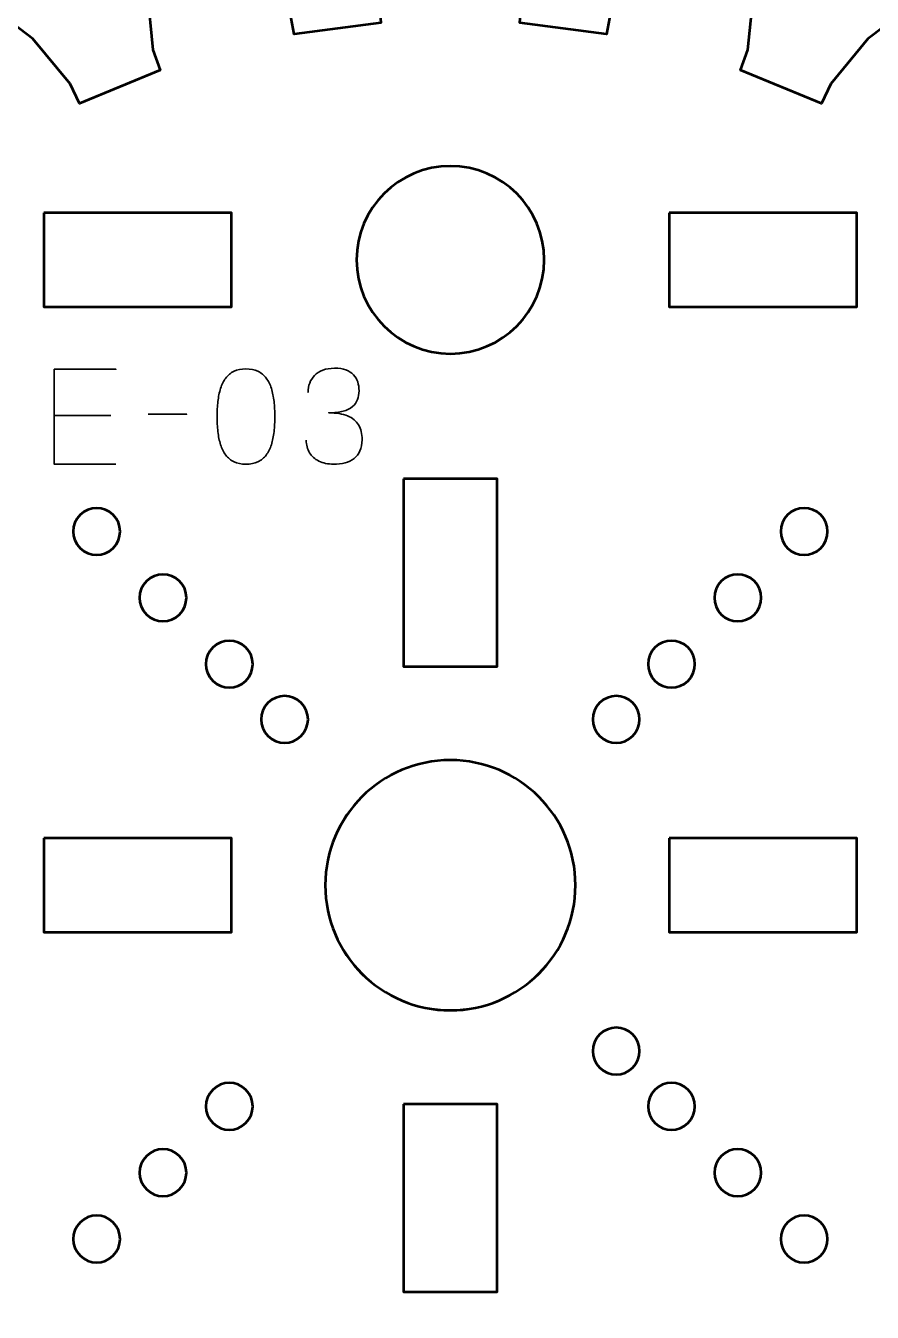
# Model space of a CAD drawing. Header units: centimetres. Extents: x -21 to 0, y -29.7 to 0.
# Drawn here: x -15.902 to -13.194, y -16.316 to -12.201 of the extents above; entities that cross this region are included whole.
import ezdxf

# ---------------------------------------------------------------- set-up
doc = ezdxf.new("R2010")
doc.units = ezdxf.units.CM
doc.header["$MEASUREMENT"] = 0
doc.layers.add('Layer 1', color=7, linetype='Continuous')

msp = doc.modelspace()

# ---------------------------------------------------------------- linework, layer by layer
at = {"layer": 'Layer 1', "color": 22, "lineweight": 53}
msp.add_open_spline([(-21.00003, -29.19995), (-21.00003, -29.19995), (-21.00003, -0.49992), (-21.00003, -0.49992), (-21.00003, -0.49992), (-21.00003, -0.22295), (-20.77694, 0.00004), (-20.49994, 0.00004), (-20.49994, 0.00004), (-20.49994, 0.00004), (-0.50008, 0.00004), (-0.50008, 0.00004), (-0.50008, 0.00004), (-0.22294, 0.00004), (0.00002, -0.22295), (0.00002, -0.49992), (0.00002, -0.49992), (0.00002, -0.49992), (0.00002, -29.19995), (0.00002, -29.19995), (0.00002, -29.19995), (0.00002, -29.47695), (-0.22294, -29.70004), (-0.50008, -29.70004), (-0.50008, -29.70004), (-0.50008, -29.70004), (-20.49994, -29.70004), (-20.49994, -29.70004), (-20.49994, -29.70004), (-20.77694, -29.70004), (-21.00003, -29.47695), (-21.00003, -29.19995)], degree=3, knots=[0, 0, 0, 0, 0.125, 0.125, 0.125, 0.125, 0.25, 0.25, 0.25, 0.25, 0.375, 0.375, 0.375, 0.375, 0.5, 0.5, 0.5, 0.5, 0.625, 0.625, 0.625, 0.625, 0.75, 0.75, 0.75, 0.75, 0.875, 0.875, 0.875, 0.875, 1, 1, 1, 1], dxfattribs=at)
at = {"layer": 'Layer 1', "color": 2, "lineweight": 53}
for points, knots in [([(-11.7855, -14.72798), (-11.7855, -14.72798), (-11.71621, -14.72235), (-11.71621, -14.72235), (-11.71621, -14.72235), (-11.71621, -14.72235), (-11.5316, -14.75268), (-11.5316, -14.75268), (-11.5316, -14.75268), (-11.5316, -14.75268), (-11.27482, -14.85989), (-11.27482, -14.85989), (-11.27482, -14.85989), (-11.27482, -14.85989), (-11.27482, -15.03991), (-11.27482, -15.03991), (-11.27482, -15.03991), (-11.27482, -15.03991), (-11.5316, -15.14739), (-11.5316, -15.14739), (-11.5316, -15.14739), (-11.5316, -15.14739), (-11.71621, -15.17766), (-11.71621, -15.17766), (-11.71621, -15.17766), (-11.71621, -15.17766), (-11.7855, -15.17209), (-11.7855, -15.17209), (-11.7855, -15.17209), (-11.7855, -15.17209), (-11.82196, -15.4493), (-11.82196, -15.4493), (-11.82196, -15.4493), (-11.82196, -15.4493), (-11.75365, -15.46185), (-11.75365, -15.46185), (-11.75365, -15.46185), (-11.75365, -15.46185), (-11.5831, -15.53885), (-11.5831, -15.53885), (-11.5831, -15.53885), (-11.5831, -15.53885), (-11.36278, -15.70899), (-11.36278, -15.70899), (-11.36278, -15.70899), (-11.36278, -15.70899), (-11.40946, -15.88278), (-11.40946, -15.88278), (-11.40946, -15.88278), (-11.40946, -15.88278), (-11.68515, -15.92022), (-11.68515, -15.92022), (-11.68515, -15.92022), (-11.68515, -15.92022), (-11.87154, -15.9017), (-11.87154, -15.9017), (-11.87154, -15.9017), (-11.87154, -15.9017), (-11.93692, -15.87839), (-11.93692, -15.87839), (-11.93692, -15.87839), (-11.93692, -15.87839), (-12.04401, -16.1367), (-12.04401, -16.1367), (-12.04401, -16.1367), (-12.04401, -16.1367), (-11.98114, -16.16642), (-11.98114, -16.16642), (-11.98114, -16.16642), (-11.98114, -16.16642), (-11.83642, -16.28506), (-11.83642, -16.28506), (-11.83642, -16.28506), (-11.83642, -16.28506), (-11.66761, -16.50632), (-11.66761, -16.50632), (-11.66761, -16.50632), (-11.66761, -16.50632), (-11.7577, -16.66225), (-11.7577, -16.66225), (-11.7577, -16.66225), (-11.7577, -16.66225), (-12.03378, -16.62693), (-12.03378, -16.62693), (-12.03378, -16.62693), (-12.03378, -16.62693), (-12.20876, -16.56075), (-12.20876, -16.56075), (-12.20876, -16.56075), (-12.20876, -16.56075), (-12.26605, -16.52118), (-12.26605, -16.52118), (-12.26605, -16.52118), (-12.26605, -16.52118), (-12.43621, -16.74304), (-12.43621, -16.74304), (-12.43621, -16.74304), (-12.43621, -16.74304), (-12.38336, -16.78818), (-12.38336, -16.78818), (-12.38336, -16.78818), (-12.38336, -16.78818), (-12.27416, -16.94025), (-12.27416, -16.94025), (-12.27416, -16.94025), (-12.27416, -16.94025), (-12.16847, -17.19757), (-12.16847, -17.19757), (-12.16847, -17.19757), (-12.16847, -17.19757), (-12.29579, -17.32494), (-12.29579, -17.32494), (-12.29579, -17.32494), (-12.29579, -17.32494), (-12.55336, -17.21939), (-12.55336, -17.21939), (-12.55336, -17.21939), (-12.55336, -17.21939), (-12.70537, -17.11021), (-12.70537, -17.11021), (-12.70537, -17.11021), (-12.70537, -17.11021), (-12.75031, -17.05716), (-12.75031, -17.05716), (-12.75031, -17.05716), (-12.75031, -17.05716), (-12.97217, -17.2273), (-12.97217, -17.2273), (-12.97217, -17.2273), (-12.97217, -17.2273), (-12.9326, -17.28459), (-12.9326, -17.28459), (-12.9326, -17.28459), (-12.9326, -17.28459), (-12.86662, -17.45977), (-12.86662, -17.45977), (-12.86662, -17.45977), (-12.86662, -17.45977), (-12.83116, -17.73585), (-12.83116, -17.73585), (-12.83116, -17.73585), (-12.83116, -17.73585), (-12.98704, -17.82575), (-12.98704, -17.82575), (-12.98704, -17.82575), (-12.98704, -17.82575), (-13.20849, -17.65713), (-13.20849, -17.65713), (-13.20849, -17.65713), (-13.20849, -17.65713), (-13.32698, -17.51227), (-13.32698, -17.51227), (-13.32698, -17.51227), (-13.32698, -17.51227), (-13.35686, -17.44955), (-13.35686, -17.44955), (-13.35686, -17.44955), (-13.35686, -17.44955), (-13.61522, -17.55643), (-13.61522, -17.55643), (-13.61522, -17.55643), (-13.61522, -17.55643), (-13.59185, -17.62202), (-13.59185, -17.62202), (-13.59185, -17.62202), (-13.59185, -17.62202), (-13.57333, -17.80822), (-13.57333, -17.80822), (-13.57333, -17.80822), (-13.57333, -17.80822), (-13.61057, -18.0841), (-13.61057, -18.0841), (-13.61057, -18.0841), (-13.61057, -18.0841), (-13.78436, -18.13057), (-13.78436, -18.13057), (-13.78436, -18.13057), (-13.78436, -18.13057), (-13.95456, -17.91045), (-13.95456, -17.91045), (-13.95456, -17.91045), (-13.95456, -17.91045), (-14.0317, -17.73972), (-14.0317, -17.73972), (-14.0317, -17.73972), (-14.0317, -17.73972), (-14.04426, -17.67141), (-14.04426, -17.67141), (-14.04426, -17.67141), (-14.04426, -17.67141), (-14.32128, -17.70791), (-14.32128, -17.70791), (-14.32128, -17.70791), (-14.32128, -17.70791), (-14.31589, -17.77715), (-14.31589, -17.77715), (-14.31589, -17.77715), (-14.31589, -17.77715), (-14.34597, -17.96197), (-14.34597, -17.96197), (-14.34597, -17.96197), (-14.34597, -17.96197), (-14.45344, -18.21874), (-14.45344, -18.21874), (-14.45344, -18.21874), (-14.45344, -18.21874), (-14.63346, -18.21874), (-14.63346, -18.21874), (-14.63346, -18.21874), (-14.63346, -18.21874), (-14.74093, -17.96197), (-14.74093, -17.96197), (-14.74093, -17.96197), (-14.74093, -17.96197), (-14.77121, -17.77715), (-14.77121, -17.77715), (-14.77121, -17.77715), (-14.77121, -17.77715), (-14.76562, -17.70791), (-14.76562, -17.70791), (-14.76562, -17.70791), (-14.76562, -17.70791), (-15.04285, -17.67141), (-15.04285, -17.67141), (-15.04285, -17.67141), (-15.04285, -17.67141), (-15.0554, -17.73972), (-15.0554, -17.73972), (-15.0554, -17.73972), (-15.0554, -17.73972), (-15.13234, -17.91045), (-15.13234, -17.91045), (-15.13234, -17.91045), (-15.13234, -17.91045), (-15.30254, -18.13057), (-15.30254, -18.13057), (-15.30254, -18.13057), (-15.30254, -18.13057), (-15.47633, -18.0841), (-15.47633, -18.0841), (-15.47633, -18.0841), (-15.47633, -18.0841), (-15.51377, -17.80822), (-15.51377, -17.80822), (-15.51377, -17.80822), (-15.51377, -17.80822), (-15.49505, -17.62202), (-15.49505, -17.62202), (-15.49505, -17.62202), (-15.49505, -17.62202), (-15.47188, -17.55643), (-15.47188, -17.55643), (-15.47188, -17.55643), (-15.47188, -17.55643), (-15.73004, -17.44955), (-15.73004, -17.44955), (-15.73004, -17.44955), (-15.73004, -17.44955), (-15.75992, -17.51227), (-15.75992, -17.51227), (-15.75992, -17.51227), (-15.75992, -17.51227), (-15.87841, -17.65713), (-15.87841, -17.65713), (-15.87841, -17.65713), (-15.87841, -17.65713), (-16.09986, -17.82575), (-16.09986, -17.82575), (-16.09986, -17.82575), (-16.09986, -17.82575), (-16.25574, -17.73585), (-16.25574, -17.73585), (-16.25574, -17.73585), (-16.25574, -17.73585), (-16.22047, -17.45977), (-16.22047, -17.45977), (-16.22047, -17.45977), (-16.22047, -17.45977), (-16.1543, -17.28459), (-16.1543, -17.28459), (-16.1543, -17.28459), (-16.1543, -17.28459), (-16.11473, -17.2273), (-16.11473, -17.2273), (-16.11473, -17.2273), (-16.11473, -17.2273), (-16.33659, -17.05716), (-16.33659, -17.05716), (-16.33659, -17.05716), (-16.33659, -17.05716), (-16.38173, -17.11021), (-16.38173, -17.11021), (-16.38173, -17.11021), (-16.38173, -17.11021), (-16.53356, -17.21939), (-16.53356, -17.21939), (-16.53356, -17.21939), (-16.53356, -17.21939), (-16.79111, -17.32494), (-16.79111, -17.32494), (-16.79111, -17.32494), (-16.79111, -17.32494), (-16.91844, -17.19757), (-16.91844, -17.19757), (-16.91844, -17.19757), (-16.91844, -17.19757), (-16.81294, -16.94025), (-16.81294, -16.94025), (-16.81294, -16.94025), (-16.81294, -16.94025), (-16.70354, -16.78818), (-16.70354, -16.78818), (-16.70354, -16.78818), (-16.70354, -16.78818), (-16.65065, -16.74304), (-16.65065, -16.74304), (-16.65065, -16.74304), (-16.65065, -16.74304), (-16.82085, -16.52118), (-16.82085, -16.52118), (-16.82085, -16.52118), (-16.82085, -16.52118), (-16.87814, -16.56075), (-16.87814, -16.56075), (-16.87814, -16.56075), (-16.87814, -16.56075), (-17.05332, -16.62693), (-17.05332, -16.62693), (-17.05332, -16.62693), (-17.05332, -16.62693), (-17.3292, -16.66225), (-17.3292, -16.66225), (-17.3292, -16.66225), (-17.3292, -16.66225), (-17.41929, -16.50632), (-17.41929, -16.50632), (-17.41929, -16.50632), (-17.41929, -16.50632), (-17.25068, -16.28506), (-17.25068, -16.28506), (-17.25068, -16.28506), (-17.25068, -16.28506), (-17.10576, -16.16642), (-17.10576, -16.16642), (-17.10576, -16.16642), (-17.10576, -16.16642), (-17.0429, -16.1367), (-17.0429, -16.1367), (-17.0429, -16.1367), (-17.0429, -16.1367), (-17.14998, -15.87839), (-17.14998, -15.87839), (-17.14998, -15.87839), (-17.14998, -15.87839), (-17.21537, -15.9017), (-17.21537, -15.9017), (-17.21537, -15.9017), (-17.21537, -15.9017), (-17.40175, -15.92022), (-17.40175, -15.92022), (-17.40175, -15.92022), (-17.40175, -15.92022), (-17.67759, -15.88278), (-17.67759, -15.88278), (-17.67759, -15.88278), (-17.67759, -15.88278), (-17.72412, -15.70899), (-17.72412, -15.70899), (-17.72412, -15.70899), (-17.72412, -15.70899), (-17.5038, -15.53885), (-17.5038, -15.53885), (-17.5038, -15.53885), (-17.5038, -15.53885), (-17.33325, -15.46185), (-17.33325, -15.46185), (-17.33325, -15.46185), (-17.33325, -15.46185), (-17.26494, -15.4493), (-17.26494, -15.4493), (-17.26494, -15.4493), (-17.26494, -15.4493), (-17.3014, -15.17209), (-17.3014, -15.17209), (-17.3014, -15.17209), (-17.3014, -15.17209), (-17.37069, -15.17766), (-17.37069, -15.17766), (-17.37069, -15.17766), (-17.37069, -15.17766), (-17.5555, -15.14739), (-17.5555, -15.14739), (-17.5555, -15.14739), (-17.5555, -15.14739), (-17.81227, -15.03991), (-17.81227, -15.03991), (-17.81227, -15.03991), (-17.81227, -15.03991), (-17.81227, -14.85989), (-17.81227, -14.85989), (-17.81227, -14.85989), (-17.81227, -14.85989), (-17.5555, -14.75268), (-17.5555, -14.75268), (-17.5555, -14.75268), (-17.5555, -14.75268), (-17.37069, -14.72235), (-17.37069, -14.72235), (-17.37069, -14.72235), (-17.37069, -14.72235), (-17.3014, -14.72798), (-17.3014, -14.72798), (-17.3014, -14.72798), (-17.3014, -14.72798), (-17.26494, -14.45071), (-17.26494, -14.45071), (-17.26494, -14.45071), (-17.26494, -14.45071), (-17.33325, -14.43817), (-17.33325, -14.43817), (-17.33325, -14.43817), (-17.33325, -14.43817), (-17.5038, -14.36101), (-17.5038, -14.36101), (-17.5038, -14.36101), (-17.5038, -14.36101), (-17.72412, -14.19087), (-17.72412, -14.19087), (-17.72412, -14.19087), (-17.72412, -14.19087), (-17.67759, -14.01702), (-17.67759, -14.01702), (-17.67759, -14.01702), (-17.67759, -14.01702), (-17.40175, -13.97978), (-17.40175, -13.97978), (-17.40175, -13.97978), (-17.40175, -13.97978), (-17.21537, -13.9983), (-17.21537, -13.9983), (-17.21537, -13.9983), (-17.21537, -13.9983), (-17.14998, -14.02167), (-17.14998, -14.02167), (-17.14998, -14.02167), (-17.14998, -14.02167), (-17.0429, -13.76331), (-17.0429, -13.76331), (-17.0429, -13.76331), (-17.0429, -13.76331), (-17.10576, -13.73343), (-17.10576, -13.73343), (-17.10576, -13.73343), (-17.10576, -13.73343), (-17.25068, -13.61495), (-17.25068, -13.61495), (-17.25068, -13.61495), (-17.25068, -13.61495), (-17.41929, -13.39349), (-17.41929, -13.39349), (-17.41929, -13.39349), (-17.41929, -13.39349), (-17.3292, -13.23762), (-17.3292, -13.23762), (-17.3292, -13.23762), (-17.3292, -13.23762), (-17.05332, -13.27313), (-17.05332, -13.27313), (-17.05332, -13.27313), (-17.05332, -13.27313), (-16.87814, -13.33907), (-16.87814, -13.33907), (-16.87814, -13.33907), (-16.87814, -13.33907), (-16.82085, -13.37862), (-16.82085, -13.37862), (-16.82085, -13.37862), (-16.82085, -13.37862), (-16.65065, -13.15677), (-16.65065, -13.15677), (-16.65065, -13.15677), (-16.65065, -13.15677), (-16.70354, -13.11182), (-16.70354, -13.11182), (-16.70354, -13.11182), (-16.70354, -13.11182), (-16.81294, -12.95981), (-16.81294, -12.95981), (-16.81294, -12.95981), (-16.81294, -12.95981), (-16.91844, -12.70224), (-16.91844, -12.70224), (-16.91844, -12.70224), (-16.91844, -12.70224), (-16.79111, -12.57492), (-16.79111, -12.57492), (-16.79111, -12.57492), (-16.79111, -12.57492), (-16.53356, -12.68061), (-16.53356, -12.68061), (-16.53356, -12.68061), (-16.53356, -12.68061), (-16.38173, -12.78981), (-16.38173, -12.78981), (-16.38173, -12.78981), (-16.38173, -12.78981), (-16.33659, -12.8427), (-16.33659, -12.8427), (-16.33659, -12.8427), (-16.33659, -12.8427), (-16.11473, -12.67252), (-16.11473, -12.67252), (-16.11473, -12.67252), (-16.11473, -12.67252), (-16.1543, -12.61542), (-16.1543, -12.61542), (-16.1543, -12.61542), (-16.1543, -12.61542), (-16.22047, -12.44024), (-16.22047, -12.44024), (-16.22047, -12.44024), (-16.22047, -12.44024), (-16.25574, -12.16415), (-16.25574, -12.16415), (-16.25574, -12.16415), (-16.25574, -12.16415), (-16.09986, -12.07427), (-16.09986, -12.07427), (-16.09986, -12.07427), (-16.09986, -12.07427), (-15.87841, -12.24288), (-15.87841, -12.24288), (-15.87841, -12.24288), (-15.87841, -12.24288), (-15.75992, -12.38759), (-15.75992, -12.38759), (-15.75992, -12.38759), (-15.75992, -12.38759), (-15.73004, -12.45046), (-15.73004, -12.45046), (-15.73004, -12.45046), (-15.73004, -12.45046), (-15.47188, -12.34339), (-15.47188, -12.34339), (-15.47188, -12.34339), (-15.47188, -12.34339), (-15.49505, -12.278), (-15.49505, -12.278), (-15.49505, -12.278), (-15.49505, -12.278), (-15.51377, -12.09185), (-15.51377, -12.09185), (-15.51377, -12.09185), (-15.51377, -12.09185), (-15.47633, -11.81595), (-15.47633, -11.81595), (-15.47633, -11.81595), (-15.47633, -11.81595), (-15.30254, -11.76924), (-15.30254, -11.76924), (-15.30254, -11.76924), (-15.30254, -11.76924), (-15.13234, -11.98957), (-15.13234, -11.98957), (-15.13234, -11.98957), (-15.13234, -11.98957), (-15.0554, -12.1601), (-15.0554, -12.1601), (-15.0554, -12.1601), (-15.0554, -12.1601), (-15.04285, -12.22841), (-15.04285, -12.22841), (-15.04285, -12.22841), (-15.04285, -12.22841), (-14.76562, -12.19195), (-14.76562, -12.19195), (-14.76562, -12.19195), (-14.76562, -12.19195), (-14.77121, -12.12271), (-14.77121, -12.12271), (-14.77121, -12.12271), (-14.77121, -12.12271), (-14.74093, -11.93805), (-14.74093, -11.93805), (-14.74093, -11.93805), (-14.74093, -11.93805), (-14.63346, -11.68127), (-14.63346, -11.68127), (-14.63346, -11.68127), (-14.63346, -11.68127), (-14.45344, -11.68127), (-14.45344, -11.68127), (-14.45344, -11.68127), (-14.45344, -11.68127), (-14.34597, -11.93805), (-14.34597, -11.93805), (-14.34597, -11.93805), (-14.34597, -11.93805), (-14.31589, -12.12271), (-14.31589, -12.12271), (-14.31589, -12.12271), (-14.31589, -12.12271), (-14.32128, -12.19195), (-14.32128, -12.19195), (-14.32128, -12.19195), (-14.32128, -12.19195), (-14.04426, -12.22841), (-14.04426, -12.22841), (-14.04426, -12.22841), (-14.04426, -12.22841), (-14.0317, -12.1601), (-14.0317, -12.1601), (-14.0317, -12.1601), (-14.0317, -12.1601), (-13.95456, -11.98957), (-13.95456, -11.98957), (-13.95456, -11.98957), (-13.95456, -11.98957), (-13.78436, -11.76924), (-13.78436, -11.76924), (-13.78436, -11.76924), (-13.78436, -11.76924), (-13.61057, -11.81595), (-13.61057, -11.81595), (-13.61057, -11.81595), (-13.61057, -11.81595), (-13.57333, -12.09185), (-13.57333, -12.09185), (-13.57333, -12.09185), (-13.57333, -12.09185), (-13.59185, -12.278), (-13.59185, -12.278), (-13.59185, -12.278), (-13.59185, -12.278), (-13.61522, -12.34339), (-13.61522, -12.34339), (-13.61522, -12.34339), (-13.61522, -12.34339), (-13.35686, -12.45046), (-13.35686, -12.45046), (-13.35686, -12.45046), (-13.35686, -12.45046), (-13.32698, -12.38759), (-13.32698, -12.38759), (-13.32698, -12.38759), (-13.32698, -12.38759), (-13.20849, -12.24288), (-13.20849, -12.24288), (-13.20849, -12.24288), (-13.20849, -12.24288), (-12.98704, -12.07427), (-12.98704, -12.07427), (-12.98704, -12.07427), (-12.98704, -12.07427), (-12.83116, -12.16415), (-12.83116, -12.16415), (-12.83116, -12.16415), (-12.83116, -12.16415), (-12.86662, -12.44024), (-12.86662, -12.44024), (-12.86662, -12.44024), (-12.86662, -12.44024), (-12.9326, -12.61542), (-12.9326, -12.61542), (-12.9326, -12.61542), (-12.9326, -12.61542), (-12.97217, -12.67252), (-12.97217, -12.67252), (-12.97217, -12.67252), (-12.97217, -12.67252), (-12.75031, -12.8427), (-12.75031, -12.8427), (-12.75031, -12.8427), (-12.75031, -12.8427), (-12.70537, -12.78981), (-12.70537, -12.78981), (-12.70537, -12.78981), (-12.70537, -12.78981), (-12.55336, -12.68061), (-12.55336, -12.68061), (-12.55336, -12.68061), (-12.55336, -12.68061), (-12.29579, -12.57492), (-12.29579, -12.57492), (-12.29579, -12.57492), (-12.29579, -12.57492), (-12.16847, -12.70224), (-12.16847, -12.70224), (-12.16847, -12.70224), (-12.16847, -12.70224), (-12.27416, -12.95981), (-12.27416, -12.95981), (-12.27416, -12.95981), (-12.27416, -12.95981), (-12.38336, -13.11182), (-12.38336, -13.11182), (-12.38336, -13.11182), (-12.38336, -13.11182), (-12.43621, -13.15677), (-12.43621, -13.15677), (-12.43621, -13.15677), (-12.43621, -13.15677), (-12.26605, -13.37862), (-12.26605, -13.37862), (-12.26605, -13.37862), (-12.26605, -13.37862), (-12.20876, -13.33907), (-12.20876, -13.33907), (-12.20876, -13.33907), (-12.20876, -13.33907), (-12.03378, -13.27313), (-12.03378, -13.27313), (-12.03378, -13.27313), (-12.03378, -13.27313), (-11.7577, -13.23762), (-11.7577, -13.23762), (-11.7577, -13.23762), (-11.7577, -13.23762), (-11.66761, -13.39349), (-11.66761, -13.39349), (-11.66761, -13.39349), (-11.66761, -13.39349), (-11.83642, -13.61495), (-11.83642, -13.61495), (-11.83642, -13.61495), (-11.83642, -13.61495), (-11.98114, -13.73343), (-11.98114, -13.73343), (-11.98114, -13.73343), (-11.98114, -13.73343), (-12.04401, -13.76331), (-12.04401, -13.76331), (-12.04401, -13.76331), (-12.04401, -13.76331), (-11.93692, -14.02167), (-11.93692, -14.02167), (-11.93692, -14.02167), (-11.93692, -14.02167), (-11.87154, -13.9983), (-11.87154, -13.9983), (-11.87154, -13.9983), (-11.87154, -13.9983), (-11.68515, -13.97978), (-11.68515, -13.97978), (-11.68515, -13.97978), (-11.68515, -13.97978), (-11.40946, -14.01702), (-11.40946, -14.01702), (-11.40946, -14.01702), (-11.40946, -14.01702), (-11.36278, -14.19087), (-11.36278, -14.19087), (-11.36278, -14.19087), (-11.36278, -14.19087), (-11.5831, -14.36101), (-11.5831, -14.36101), (-11.5831, -14.36101), (-11.5831, -14.36101), (-11.75365, -14.43817), (-11.75365, -14.43817), (-11.75365, -14.43817), (-11.75365, -14.43817), (-11.82196, -14.45071), (-11.82196, -14.45071), (-11.82196, -14.45071), (-11.82196, -14.45071), (-11.7855, -14.72798), (-11.7855, -14.72798)], [0, 0, 0, 0, 0.0052083, 0.0052083, 0.0052083, 0.0052083, 0.0104167, 0.0104167, 0.0104167, 0.0104167, 0.015625, 0.015625, 0.015625, 0.015625, 0.0208333, 0.0208333, 0.0208333, 0.0208333, 0.0260417, 0.0260417, 0.0260417, 0.0260417, 0.03125, 0.03125, 0.03125, 0.03125, 0.0364583, 0.0364583, 0.0364583, 0.0364583, 0.0416667, 0.0416667, 0.0416667, 0.0416667, 0.046875, 0.046875, 0.046875, 0.046875, 0.0520833, 0.0520833, 0.0520833, 0.0520833, 0.0572917, 0.0572917, 0.0572917, 0.0572917, 0.0625, 0.0625, 0.0625, 0.0625, 0.0677083, 0.0677083, 0.0677083, 0.0677083, 0.0729167, 0.0729167, 0.0729167, 0.0729167, 0.078125, 0.078125, 0.078125, 0.078125, 0.0833333, 0.0833333, 0.0833333, 0.0833333, 0.0885417, 0.0885417, 0.0885417, 0.0885417, 0.09375, 0.09375, 0.09375, 0.09375, 0.0989583, 0.0989583, 0.0989583, 0.0989583, 0.1041667, 0.1041667, 0.1041667, 0.1041667, 0.109375, 0.109375, 0.109375, 0.109375, 0.1145833, 0.1145833, 0.1145833, 0.1145833, 0.1197917, 0.1197917, 0.1197917, 0.1197917, 0.125, 0.125, 0.125, 0.125, 0.1302083, 0.1302083, 0.1302083, 0.1302083, 0.1354167, 0.1354167, 0.1354167, 0.1354167, 0.140625, 0.140625, 0.140625, 0.140625, 0.1458333, 0.1458333, 0.1458333, 0.1458333, 0.1510417, 0.1510417, 0.1510417, 0.1510417, 0.15625, 0.15625, 0.15625, 0.15625, 0.1614583, 0.1614583, 0.1614583, 0.1614583, 0.1666667, 0.1666667, 0.1666667, 0.1666667, 0.171875, 0.171875, 0.171875, 0.171875, 0.1770833, 0.1770833, 0.1770833, 0.1770833, 0.1822917, 0.1822917, 0.1822917, 0.1822917, 0.1875, 0.1875, 0.1875, 0.1875, 0.1927083, 0.1927083, 0.1927083, 0.1927083, 0.1979167, 0.1979167, 0.1979167, 0.1979167, 0.203125, 0.203125, 0.203125, 0.203125, 0.2083333, 0.2083333, 0.2083333, 0.2083333, 0.2135417, 0.2135417, 0.2135417, 0.2135417, 0.21875, 0.21875, 0.21875, 0.21875, 0.2239583, 0.2239583, 0.2239583, 0.2239583, 0.2291667, 0.2291667, 0.2291667, 0.2291667, 0.234375, 0.234375, 0.234375, 0.234375, 0.2395833, 0.2395833, 0.2395833, 0.2395833, 0.2447917, 0.2447917, 0.2447917, 0.2447917, 0.25, 0.25, 0.25, 0.25, 0.2552083, 0.2552083, 0.2552083, 0.2552083, 0.2604167, 0.2604167, 0.2604167, 0.2604167, 0.265625, 0.265625, 0.265625, 0.265625, 0.2708333, 0.2708333, 0.2708333, 0.2708333, 0.2760417, 0.2760417, 0.2760417, 0.2760417, 0.28125, 0.28125, 0.28125, 0.28125, 0.2864583, 0.2864583, 0.2864583, 0.2864583, 0.2916667, 0.2916667, 0.2916667, 0.2916667, 0.296875, 0.296875, 0.296875, 0.296875, 0.3020833, 0.3020833, 0.3020833, 0.3020833, 0.3072917, 0.3072917, 0.3072917, 0.3072917, 0.3125, 0.3125, 0.3125, 0.3125, 0.3177083, 0.3177083, 0.3177083, 0.3177083, 0.3229167, 0.3229167, 0.3229167, 0.3229167, 0.328125, 0.328125, 0.328125, 0.328125, 0.3333333, 0.3333333, 0.3333333, 0.3333333, 0.3385417, 0.3385417, 0.3385417, 0.3385417, 0.34375, 0.34375, 0.34375, 0.34375, 0.3489583, 0.3489583, 0.3489583, 0.3489583, 0.3541667, 0.3541667, 0.3541667, 0.3541667, 0.359375, 0.359375, 0.359375, 0.359375, 0.3645833, 0.3645833, 0.3645833, 0.3645833, 0.3697917, 0.3697917, 0.3697917, 0.3697917, 0.375, 0.375, 0.375, 0.375, 0.3802083, 0.3802083, 0.3802083, 0.3802083, 0.3854167, 0.3854167, 0.3854167, 0.3854167, 0.390625, 0.390625, 0.390625, 0.390625, 0.3958333, 0.3958333, 0.3958333, 0.3958333, 0.4010417, 0.4010417, 0.4010417, 0.4010417, 0.40625, 0.40625, 0.40625, 0.40625, 0.4114583, 0.4114583, 0.4114583, 0.4114583, 0.4166667, 0.4166667, 0.4166667, 0.4166667, 0.421875, 0.421875, 0.421875, 0.421875, 0.4270833, 0.4270833, 0.4270833, 0.4270833, 0.4322917, 0.4322917, 0.4322917, 0.4322917, 0.4375, 0.4375, 0.4375, 0.4375, 0.4427083, 0.4427083, 0.4427083, 0.4427083, 0.4479167, 0.4479167, 0.4479167, 0.4479167, 0.453125, 0.453125, 0.453125, 0.453125, 0.4583333, 0.4583333, 0.4583333, 0.4583333, 0.4635417, 0.4635417, 0.4635417, 0.4635417, 0.46875, 0.46875, 0.46875, 0.46875, 0.4739583, 0.4739583, 0.4739583, 0.4739583, 0.4791667, 0.4791667, 0.4791667, 0.4791667, 0.484375, 0.484375, 0.484375, 0.484375, 0.4895833, 0.4895833, 0.4895833, 0.4895833, 0.4947917, 0.4947917, 0.4947917, 0.4947917, 0.5, 0.5, 0.5, 0.5, 0.5052083, 0.5052083, 0.5052083, 0.5052083, 0.5104167, 0.5104167, 0.5104167, 0.5104167, 0.515625, 0.515625, 0.515625, 0.515625, 0.5208333, 0.5208333, 0.5208333, 0.5208333, 0.5260417, 0.5260417, 0.5260417, 0.5260417, 0.53125, 0.53125, 0.53125, 0.53125, 0.5364583, 0.5364583, 0.5364583, 0.5364583, 0.5416667, 0.5416667, 0.5416667, 0.5416667, 0.546875, 0.546875, 0.546875, 0.546875, 0.5520833, 0.5520833, 0.5520833, 0.5520833, 0.5572917, 0.5572917, 0.5572917, 0.5572917, 0.5625, 0.5625, 0.5625, 0.5625, 0.5677083, 0.5677083, 0.5677083, 0.5677083, 0.5729167, 0.5729167, 0.5729167, 0.5729167, 0.578125, 0.578125, 0.578125, 0.578125, 0.5833333, 0.5833333, 0.5833333, 0.5833333, 0.5885417, 0.5885417, 0.5885417, 0.5885417, 0.59375, 0.59375, 0.59375, 0.59375, 0.5989583, 0.5989583, 0.5989583, 0.5989583, 0.6041667, 0.6041667, 0.6041667, 0.6041667, 0.609375, 0.609375, 0.609375, 0.609375, 0.6145833, 0.6145833, 0.6145833, 0.6145833, 0.6197917, 0.6197917, 0.6197917, 0.6197917, 0.625, 0.625, 0.625, 0.625, 0.6302083, 0.6302083, 0.6302083, 0.6302083, 0.6354167, 0.6354167, 0.6354167, 0.6354167, 0.640625, 0.640625, 0.640625, 0.640625, 0.6458333, 0.6458333, 0.6458333, 0.6458333, 0.6510417, 0.6510417, 0.6510417, 0.6510417, 0.65625, 0.65625, 0.65625, 0.65625, 0.6614583, 0.6614583, 0.6614583, 0.6614583, 0.6666667, 0.6666667, 0.6666667, 0.6666667, 0.671875, 0.671875, 0.671875, 0.671875, 0.6770833, 0.6770833, 0.6770833, 0.6770833, 0.6822917, 0.6822917, 0.6822917, 0.6822917, 0.6875, 0.6875, 0.6875, 0.6875, 0.6927083, 0.6927083, 0.6927083, 0.6927083, 0.6979167, 0.6979167, 0.6979167, 0.6979167, 0.703125, 0.703125, 0.703125, 0.703125, 0.7083333, 0.7083333, 0.7083333, 0.7083333, 0.7135417, 0.7135417, 0.7135417, 0.7135417, 0.71875, 0.71875, 0.71875, 0.71875, 0.7239583, 0.7239583, 0.7239583, 0.7239583, 0.7291667, 0.7291667, 0.7291667, 0.7291667, 0.734375, 0.734375, 0.734375, 0.734375, 0.7395833, 0.7395833, 0.7395833, 0.7395833, 0.7447917, 0.7447917, 0.7447917, 0.7447917, 0.75, 0.75, 0.75, 0.75, 0.7552083, 0.7552083, 0.7552083, 0.7552083, 0.7604167, 0.7604167, 0.7604167, 0.7604167, 0.765625, 0.765625, 0.765625, 0.765625, 0.7708333, 0.7708333, 0.7708333, 0.7708333, 0.7760417, 0.7760417, 0.7760417, 0.7760417, 0.78125, 0.78125, 0.78125, 0.78125, 0.7864583, 0.7864583, 0.7864583, 0.7864583, 0.7916667, 0.7916667, 0.7916667, 0.7916667, 0.796875, 0.796875, 0.796875, 0.796875, 0.8020833, 0.8020833, 0.8020833, 0.8020833, 0.8072917, 0.8072917, 0.8072917, 0.8072917, 0.8125, 0.8125, 0.8125, 0.8125, 0.8177083, 0.8177083, 0.8177083, 0.8177083, 0.8229167, 0.8229167, 0.8229167, 0.8229167, 0.828125, 0.828125, 0.828125, 0.828125, 0.8333333, 0.8333333, 0.8333333, 0.8333333, 0.8385417, 0.8385417, 0.8385417, 0.8385417, 0.84375, 0.84375, 0.84375, 0.84375, 0.8489583, 0.8489583, 0.8489583, 0.8489583, 0.8541667, 0.8541667, 0.8541667, 0.8541667, 0.859375, 0.859375, 0.859375, 0.859375, 0.8645833, 0.8645833, 0.8645833, 0.8645833, 0.8697917, 0.8697917, 0.8697917, 0.8697917, 0.875, 0.875, 0.875, 0.875, 0.8802083, 0.8802083, 0.8802083, 0.8802083, 0.8854167, 0.8854167, 0.8854167, 0.8854167, 0.890625, 0.890625, 0.890625, 0.890625, 0.8958333, 0.8958333, 0.8958333, 0.8958333, 0.9010417, 0.9010417, 0.9010417, 0.9010417, 0.90625, 0.90625, 0.90625, 0.90625, 0.9114583, 0.9114583, 0.9114583, 0.9114583, 0.9166667, 0.9166667, 0.9166667, 0.9166667, 0.921875, 0.921875, 0.921875, 0.921875, 0.9270833, 0.9270833, 0.9270833, 0.9270833, 0.9322917, 0.9322917, 0.9322917, 0.9322917, 0.9375, 0.9375, 0.9375, 0.9375, 0.9427083, 0.9427083, 0.9427083, 0.9427083, 0.9479167, 0.9479167, 0.9479167, 0.9479167, 0.953125, 0.953125, 0.953125, 0.953125, 0.9583333, 0.9583333, 0.9583333, 0.9583333, 0.9635417, 0.9635417, 0.9635417, 0.9635417, 0.96875, 0.96875, 0.96875, 0.96875, 0.9739583, 0.9739583, 0.9739583, 0.9739583, 0.9791667, 0.9791667, 0.9791667, 0.9791667, 0.984375, 0.984375, 0.984375, 0.984375, 0.9895833, 0.9895833, 0.9895833, 0.9895833, 0.9947917, 0.9947917, 0.9947917, 0.9947917, 1, 1, 1, 1]), ([(-14.14354, -14.95001), (-14.14354, -15.17089), (-14.32266, -15.35001), (-14.54354, -15.35001), (-14.54354, -15.35001), (-14.76438, -15.35001), (-14.94356, -15.17089), (-14.94356, -14.95001), (-14.94356, -14.95001), (-14.94356, -14.72917), (-14.76438, -14.54999), (-14.54354, -14.54999), (-14.54354, -14.54999), (-14.32266, -14.54999), (-14.14354, -14.72917), (-14.14354, -14.95001)], [0, 0, 0, 0, 0.25, 0.25, 0.25, 0.25, 0.5, 0.5, 0.5, 0.5, 0.75, 0.75, 0.75, 0.75, 1, 1, 1, 1])]:
    msp.add_open_spline(points, degree=3, knots=knots, dxfattribs=at)
at = {"layer": 'Layer 1', "lineweight": 53}
for points in [[(-14.24352, -12.95002), (-14.24352, -13.11565), (-14.37786, -13.25003), (-14.54351, -13.25003), (-14.54351, -13.25003), (-14.70914, -13.25003), (-14.84352, -13.11565), (-14.84352, -12.95002), (-14.84352, -12.95002), (-14.84352, -12.78425), (-14.70914, -12.65002), (-14.54351, -12.65002), (-14.54351, -12.65002), (-14.37786, -12.65002), (-14.24352, -12.78425), (-14.24352, -12.95002)], [(-15.84354, -12.79995), (-15.84354, -12.79995), (-15.24353, -12.79995), (-15.24353, -12.79995), (-15.24353, -12.79995), (-15.24353, -12.79995), (-15.24353, -13.09995), (-15.24353, -13.09995), (-15.24353, -13.09995), (-15.24353, -13.09995), (-15.84354, -13.09995), (-15.84354, -13.09995), (-15.84354, -13.09995), (-15.84354, -13.09995), (-15.84354, -12.79995), (-15.84354, -12.79995)], [(-13.84347, -12.79995), (-13.84347, -12.79995), (-13.24347, -12.79995), (-13.24347, -12.79995), (-13.24347, -12.79995), (-13.24347, -12.79995), (-13.24347, -13.09995), (-13.24347, -13.09995), (-13.24347, -13.09995), (-13.24347, -13.09995), (-13.84347, -13.09995), (-13.84347, -13.09995), (-13.84347, -13.09995), (-13.84347, -13.09995), (-13.84347, -12.79995), (-13.84347, -12.79995)], [(-14.69359, -13.64993), (-14.69359, -13.64993), (-14.39359, -13.64993), (-14.39359, -13.64993), (-14.39359, -13.64993), (-14.39359, -13.64993), (-14.39359, -14.24994), (-14.39359, -14.24994), (-14.39359, -14.24994), (-14.39359, -14.24994), (-14.69359, -14.24994), (-14.69359, -14.24994), (-14.69359, -14.24994), (-14.69359, -14.24994), (-14.69359, -13.64993), (-14.69359, -13.64993)], [(-14.14351, -14.94996), (-14.14351, -15.17084), (-14.32263, -15.34996), (-14.54351, -15.34996), (-14.54351, -15.34996), (-14.76435, -15.34996), (-14.94353, -15.17084), (-14.94353, -14.94996), (-14.94353, -14.94996), (-14.94353, -14.72912), (-14.76435, -14.54994), (-14.54351, -14.54994), (-14.54351, -14.54994), (-14.32263, -14.54994), (-14.14351, -14.72912), (-14.14351, -14.94996)], [(-15.84354, -14.79988), (-15.84354, -14.79988), (-15.24353, -14.79988), (-15.24353, -14.79988), (-15.24353, -14.79988), (-15.24353, -14.79988), (-15.24353, -15.09988), (-15.24353, -15.09988), (-15.24353, -15.09988), (-15.24353, -15.09988), (-15.84354, -15.09988), (-15.84354, -15.09988), (-15.84354, -15.09988), (-15.84354, -15.09988), (-15.84354, -14.79988), (-15.84354, -14.79988)], [(-13.84347, -14.79988), (-13.84347, -14.79988), (-13.24347, -14.79988), (-13.24347, -14.79988), (-13.24347, -14.79988), (-13.24347, -14.79988), (-13.24347, -15.09988), (-13.24347, -15.09988), (-13.24347, -15.09988), (-13.24347, -15.09988), (-13.84347, -15.09988), (-13.84347, -15.09988), (-13.84347, -15.09988), (-13.84347, -15.09988), (-13.84347, -14.79988), (-13.84347, -14.79988)], [(-14.69359, -15.65), (-14.69359, -15.65), (-14.39359, -15.65), (-14.39359, -15.65), (-14.39359, -15.65), (-14.39359, -15.65), (-14.39359, -16.25), (-14.39359, -16.25), (-14.39359, -16.25), (-14.39359, -16.25), (-14.69359, -16.25), (-14.69359, -16.25), (-14.69359, -16.25), (-14.69359, -16.25), (-14.69359, -15.65), (-14.69359, -15.65)]]:
    msp.add_open_spline(points, degree=3, knots=[0, 0, 0, 0, 0.25, 0.25, 0.25, 0.25, 0.5, 0.5, 0.5, 0.5, 0.75, 0.75, 0.75, 0.75, 1, 1, 1, 1], dxfattribs=at)
at = {"layer": 'Layer 1', "color": 30, "lineweight": 35}
for points, knots in [([(-15.61297, -13.60344), (-15.61297, -13.60344), (-15.81024, -13.60344), (-15.81024, -13.60344), (-15.81024, -13.60344), (-15.81024, -13.60344), (-15.81024, -13.29991), (-15.81024, -13.29991), (-15.81024, -13.29991), (-15.81024, -13.29991), (-15.61297, -13.29991), (-15.61297, -13.29991), (-15.61297, -13.29991), (-15.61297, -13.29991), (-15.81024, -13.29991), (-15.81024, -13.29991), (-15.81024, -13.29991), (-15.81024, -13.29991), (-15.81024, -13.60344), (-15.81024, -13.60344), (-15.81024, -13.60344), (-15.81024, -13.60344), (-15.61297, -13.60344), (-15.61297, -13.60344)], [0, 0, 0, 0, 0.1666667, 0.1666667, 0.1666667, 0.1666667, 0.3333333, 0.3333333, 0.3333333, 0.3333333, 0.5, 0.5, 0.5, 0.5, 0.6666667, 0.6666667, 0.6666667, 0.6666667, 0.8333333, 0.8333333, 0.8333333, 0.8333333, 1, 1, 1, 1]), ([(-15.19726, -13.60344), (-15.18245, -13.60337), (-15.16968, -13.60076), (-15.15902, -13.59568), (-15.15902, -13.59568), (-15.14844, -13.5906), (-15.13962, -13.58333), (-15.13257, -13.57409), (-15.13257, -13.57409), (-15.12558, -13.56478), (-15.12008, -13.55377), (-15.11599, -13.54107), (-15.11599, -13.54107), (-15.11196, -13.52837), (-15.10907, -13.51447), (-15.10745, -13.49923), (-15.10745, -13.49923), (-15.10575, -13.48399), (-15.10491, -13.46797), (-15.10498, -13.45104), (-15.10498, -13.45104), (-15.10491, -13.43418), (-15.10575, -13.41816), (-15.10745, -13.40299), (-15.10745, -13.40299), (-15.10907, -13.38782), (-15.11196, -13.37385), (-15.11599, -13.36115), (-15.11599, -13.36115), (-15.12008, -13.34852), (-15.12558, -13.33752), (-15.13257, -13.32813), (-15.13257, -13.32813), (-15.13962, -13.31882), (-15.14844, -13.31155), (-15.15902, -13.30647), (-15.15902, -13.30647), (-15.16968, -13.30132), (-15.18245, -13.29871), (-15.19726, -13.29864), (-15.19726, -13.29864), (-15.21208, -13.29871), (-15.22485, -13.30132), (-15.23551, -13.30647), (-15.23551, -13.30647), (-15.24609, -13.31155), (-15.25491, -13.31882), (-15.26196, -13.32813), (-15.26196, -13.32813), (-15.26895, -13.33752), (-15.27445, -13.34852), (-15.27854, -13.36115), (-15.27854, -13.36115), (-15.28257, -13.37385), (-15.28546, -13.38782), (-15.28708, -13.40299), (-15.28708, -13.40299), (-15.28877, -13.41816), (-15.28962, -13.43418), (-15.28955, -13.45104), (-15.28955, -13.45104), (-15.28962, -13.46797), (-15.28877, -13.48399), (-15.28708, -13.49923), (-15.28708, -13.49923), (-15.28546, -13.51447), (-15.28257, -13.52837), (-15.27854, -13.54107), (-15.27854, -13.54107), (-15.27445, -13.55377), (-15.26895, -13.56478), (-15.26196, -13.57409), (-15.26196, -13.57409), (-15.25491, -13.58333), (-15.24609, -13.5906), (-15.23551, -13.59568), (-15.23551, -13.59568), (-15.22485, -13.60076), (-15.21208, -13.60337), (-15.19726, -13.60344)], [0, 0, 0, 0, 0.05, 0.05, 0.05, 0.05, 0.1, 0.1, 0.1, 0.1, 0.15, 0.15, 0.15, 0.15, 0.2, 0.2, 0.2, 0.2, 0.25, 0.25, 0.25, 0.25, 0.3, 0.3, 0.3, 0.3, 0.35, 0.35, 0.35, 0.35, 0.4, 0.4, 0.4, 0.4, 0.45, 0.45, 0.45, 0.45, 0.5, 0.5, 0.5, 0.5, 0.55, 0.55, 0.55, 0.55, 0.6, 0.6, 0.6, 0.6, 0.65, 0.65, 0.65, 0.65, 0.7, 0.7, 0.7, 0.7, 0.75, 0.75, 0.75, 0.75, 0.8, 0.8, 0.8, 0.8, 0.85, 0.85, 0.85, 0.85, 0.9, 0.9, 0.9, 0.9, 0.95, 0.95, 0.95, 0.95, 1, 1, 1, 1]), ([(-15.19726, -13.60344), (-15.18245, -13.60337), (-15.16968, -13.60076), (-15.15902, -13.59568), (-15.15902, -13.59568), (-15.14844, -13.5906), (-15.13962, -13.58333), (-15.13257, -13.57409), (-15.13257, -13.57409), (-15.12558, -13.56478), (-15.12008, -13.55377), (-15.11599, -13.54107), (-15.11599, -13.54107), (-15.11196, -13.52837), (-15.10907, -13.51447), (-15.10745, -13.49923), (-15.10745, -13.49923), (-15.10575, -13.48399), (-15.10491, -13.46797), (-15.10498, -13.45104), (-15.10498, -13.45104), (-15.10491, -13.43418), (-15.10575, -13.41816), (-15.10745, -13.40299), (-15.10745, -13.40299), (-15.10907, -13.38782), (-15.11196, -13.37385), (-15.11599, -13.36115), (-15.11599, -13.36115), (-15.12008, -13.34852), (-15.12558, -13.33752), (-15.13257, -13.32813), (-15.13257, -13.32813), (-15.13962, -13.31882), (-15.14844, -13.31155), (-15.15902, -13.30647), (-15.15902, -13.30647), (-15.16968, -13.30132), (-15.18245, -13.29871), (-15.19726, -13.29864), (-15.19726, -13.29864), (-15.21208, -13.29871), (-15.22485, -13.30132), (-15.23551, -13.30647), (-15.23551, -13.30647), (-15.24609, -13.31155), (-15.25491, -13.31882), (-15.26196, -13.32813), (-15.26196, -13.32813), (-15.26895, -13.33752), (-15.27445, -13.34852), (-15.27854, -13.36115), (-15.27854, -13.36115), (-15.28257, -13.37385), (-15.28546, -13.38782), (-15.28708, -13.40299), (-15.28708, -13.40299), (-15.28877, -13.41816), (-15.28962, -13.43418), (-15.28955, -13.45104), (-15.28955, -13.45104), (-15.28962, -13.46797), (-15.28877, -13.48399), (-15.28708, -13.49923), (-15.28708, -13.49923), (-15.28546, -13.51447), (-15.28257, -13.52837), (-15.27854, -13.54107), (-15.27854, -13.54107), (-15.27445, -13.55377), (-15.26895, -13.56478), (-15.26196, -13.57409), (-15.26196, -13.57409), (-15.25491, -13.58333), (-15.24609, -13.5906), (-15.23551, -13.59568), (-15.23551, -13.59568), (-15.22485, -13.60076), (-15.21208, -13.60337), (-15.19726, -13.60344)], [0, 0, 0, 0, 0.05, 0.05, 0.05, 0.05, 0.1, 0.1, 0.1, 0.1, 0.15, 0.15, 0.15, 0.15, 0.2, 0.2, 0.2, 0.2, 0.25, 0.25, 0.25, 0.25, 0.3, 0.3, 0.3, 0.3, 0.35, 0.35, 0.35, 0.35, 0.4, 0.4, 0.4, 0.4, 0.45, 0.45, 0.45, 0.45, 0.5, 0.5, 0.5, 0.5, 0.55, 0.55, 0.55, 0.55, 0.6, 0.6, 0.6, 0.6, 0.65, 0.65, 0.65, 0.65, 0.7, 0.7, 0.7, 0.7, 0.75, 0.75, 0.75, 0.75, 0.8, 0.8, 0.8, 0.8, 0.85, 0.85, 0.85, 0.85, 0.9, 0.9, 0.9, 0.9, 0.95, 0.95, 0.95, 0.95, 1, 1, 1, 1]), ([(-15.00465, -13.52682), (-15.00458, -13.54206), (-15.00105, -13.55532), (-14.99407, -13.56682), (-14.99407, -13.56682), (-14.98708, -13.57825), (-14.97713, -13.58721), (-14.96415, -13.59363), (-14.96415, -13.59363), (-14.95117, -13.60005), (-14.93558, -13.6033), (-14.91744, -13.60344), (-14.91744, -13.60344), (-14.90383, -13.60344), (-14.89148, -13.60203), (-14.88026, -13.59907), (-14.88026, -13.59907), (-14.86911, -13.5961), (-14.85952, -13.59152), (-14.8514, -13.58524), (-14.8514, -13.58524), (-14.84329, -13.57896), (-14.83708, -13.57084), (-14.83264, -13.56097), (-14.83264, -13.56097), (-14.82826, -13.55102), (-14.82608, -13.53909), (-14.82601, -13.52512), (-14.82601, -13.52512), (-14.82593, -13.5065), (-14.82974, -13.49076), (-14.83729, -13.47799), (-14.83729, -13.47799), (-14.84484, -13.46522), (-14.85656, -13.45563), (-14.87229, -13.44907), (-14.87229, -13.44907), (-14.88802, -13.4425), (-14.9082, -13.43919), (-14.93268, -13.43919), (-14.93268, -13.43919), (-14.91441, -13.43926), (-14.8991, -13.43757), (-14.88661, -13.43411), (-14.88661, -13.43411), (-14.87419, -13.43065), (-14.86425, -13.42578), (-14.85677, -13.41943), (-14.85677, -13.41943), (-14.84929, -13.41315), (-14.84386, -13.40567), (-14.84061, -13.39707), (-14.84061, -13.39707), (-14.83729, -13.38853), (-14.83567, -13.37915), (-14.83574, -13.36892), (-14.83574, -13.36892), (-14.83567, -13.35868), (-14.83708, -13.34923), (-14.8399, -13.34048), (-14.8399, -13.34048), (-14.84266, -13.33173), (-14.84717, -13.32404), (-14.85331, -13.31748), (-14.85331, -13.31748), (-14.85945, -13.31092), (-14.86756, -13.30577), (-14.87751, -13.3021), (-14.87751, -13.3021), (-14.88753, -13.29843), (-14.89974, -13.2966), (-14.91406, -13.29653), (-14.91406, -13.29653), (-14.92831, -13.2966), (-14.9408, -13.29871), (-14.95138, -13.30281), (-14.95138, -13.30281), (-14.96204, -13.3069), (-14.97078, -13.31247), (-14.97784, -13.3196), (-14.97784, -13.3196), (-14.98482, -13.32672), (-14.99005, -13.33484), (-14.9935, -13.34401), (-14.9935, -13.34401), (-14.99703, -13.35318), (-14.99872, -13.36292), (-14.99872, -13.37315), (-14.99872, -13.37315), (-14.99872, -13.36292), (-14.99703, -13.35318), (-14.9935, -13.34401), (-14.9935, -13.34401), (-14.99005, -13.33484), (-14.98482, -13.32672), (-14.97784, -13.3196), (-14.97784, -13.3196), (-14.97078, -13.31247), (-14.96204, -13.3069), (-14.95138, -13.30281), (-14.95138, -13.30281), (-14.9408, -13.29871), (-14.92831, -13.2966), (-14.91406, -13.29653), (-14.91406, -13.29653), (-14.89974, -13.2966), (-14.88753, -13.29843), (-14.87751, -13.3021), (-14.87751, -13.3021), (-14.86756, -13.30577), (-14.85945, -13.31092), (-14.85331, -13.31748), (-14.85331, -13.31748), (-14.84717, -13.32404), (-14.84266, -13.33173), (-14.8399, -13.34048), (-14.8399, -13.34048), (-14.83708, -13.34923), (-14.83567, -13.35868), (-14.83574, -13.36892), (-14.83574, -13.36892), (-14.83567, -13.37915), (-14.83729, -13.38853), (-14.84061, -13.39707), (-14.84061, -13.39707), (-14.84386, -13.40567), (-14.84929, -13.41315), (-14.85677, -13.41943), (-14.85677, -13.41943), (-14.86425, -13.42578), (-14.87419, -13.43065), (-14.88661, -13.43411), (-14.88661, -13.43411), (-14.8991, -13.43757), (-14.91441, -13.43926), (-14.93268, -13.43919), (-14.93268, -13.43919), (-14.9082, -13.43919), (-14.88802, -13.4425), (-14.87229, -13.44907), (-14.87229, -13.44907), (-14.85656, -13.45563), (-14.84484, -13.46522), (-14.83729, -13.47799), (-14.83729, -13.47799), (-14.82974, -13.49076), (-14.82593, -13.5065), (-14.82601, -13.52512), (-14.82601, -13.52512), (-14.82608, -13.53909), (-14.82826, -13.55102), (-14.83264, -13.56097), (-14.83264, -13.56097), (-14.83708, -13.57084), (-14.84329, -13.57896), (-14.8514, -13.58524), (-14.8514, -13.58524), (-14.85952, -13.59152), (-14.86911, -13.5961), (-14.88026, -13.59907), (-14.88026, -13.59907), (-14.89148, -13.60203), (-14.90383, -13.60344), (-14.91744, -13.60344), (-14.91744, -13.60344), (-14.93558, -13.6033), (-14.95117, -13.60005), (-14.96415, -13.59363), (-14.96415, -13.59363), (-14.97713, -13.58721), (-14.98708, -13.57825), (-14.99407, -13.56682), (-14.99407, -13.56682), (-15.00105, -13.55532), (-15.00458, -13.54206), (-15.00465, -13.52682)], [0, 0, 0, 0, 0.0227273, 0.0227273, 0.0227273, 0.0227273, 0.0454545, 0.0454545, 0.0454545, 0.0454545, 0.0681818, 0.0681818, 0.0681818, 0.0681818, 0.0909091, 0.0909091, 0.0909091, 0.0909091, 0.1136364, 0.1136364, 0.1136364, 0.1136364, 0.1363636, 0.1363636, 0.1363636, 0.1363636, 0.1590909, 0.1590909, 0.1590909, 0.1590909, 0.1818182, 0.1818182, 0.1818182, 0.1818182, 0.2045455, 0.2045455, 0.2045455, 0.2045455, 0.2272727, 0.2272727, 0.2272727, 0.2272727, 0.25, 0.25, 0.25, 0.25, 0.2727273, 0.2727273, 0.2727273, 0.2727273, 0.2954545, 0.2954545, 0.2954545, 0.2954545, 0.3181818, 0.3181818, 0.3181818, 0.3181818, 0.3409091, 0.3409091, 0.3409091, 0.3409091, 0.3636364, 0.3636364, 0.3636364, 0.3636364, 0.3863636, 0.3863636, 0.3863636, 0.3863636, 0.4090909, 0.4090909, 0.4090909, 0.4090909, 0.4318182, 0.4318182, 0.4318182, 0.4318182, 0.4545455, 0.4545455, 0.4545455, 0.4545455, 0.4772727, 0.4772727, 0.4772727, 0.4772727, 0.5, 0.5, 0.5, 0.5, 0.5227273, 0.5227273, 0.5227273, 0.5227273, 0.5454545, 0.5454545, 0.5454545, 0.5454545, 0.5681818, 0.5681818, 0.5681818, 0.5681818, 0.5909091, 0.5909091, 0.5909091, 0.5909091, 0.6136364, 0.6136364, 0.6136364, 0.6136364, 0.6363636, 0.6363636, 0.6363636, 0.6363636, 0.6590909, 0.6590909, 0.6590909, 0.6590909, 0.6818182, 0.6818182, 0.6818182, 0.6818182, 0.7045455, 0.7045455, 0.7045455, 0.7045455, 0.7272727, 0.7272727, 0.7272727, 0.7272727, 0.75, 0.75, 0.75, 0.75, 0.7727273, 0.7727273, 0.7727273, 0.7727273, 0.7954545, 0.7954545, 0.7954545, 0.7954545, 0.8181818, 0.8181818, 0.8181818, 0.8181818, 0.8409091, 0.8409091, 0.8409091, 0.8409091, 0.8636364, 0.8636364, 0.8636364, 0.8636364, 0.8863636, 0.8863636, 0.8863636, 0.8863636, 0.9090909, 0.9090909, 0.9090909, 0.9090909, 0.9318182, 0.9318182, 0.9318182, 0.9318182, 0.9545455, 0.9545455, 0.9545455, 0.9545455, 0.9772727, 0.9772727, 0.9772727, 0.9772727, 1, 1, 1, 1]), ([(-15.6299, -13.44723), (-15.6299, -13.44723), (-15.81024, -13.44723), (-15.81024, -13.44723), (-15.81024, -13.44723), (-15.81024, -13.44723), (-15.6299, -13.44723), (-15.6299, -13.44723)], [0, 0, 0, 0, 0.5, 0.5, 0.5, 0.5, 1, 1, 1, 1]), ([(-15.50968, -13.44384), (-15.50968, -13.44384), (-15.38649, -13.44384), (-15.38649, -13.44384), (-15.38649, -13.44384), (-15.38649, -13.44384), (-15.50968, -13.44384), (-15.50968, -13.44384)], [0, 0, 0, 0, 0.5, 0.5, 0.5, 0.5, 1, 1, 1, 1])]:
    msp.add_open_spline(points, degree=3, knots=knots, dxfattribs=at)
at = {"layer": 'Layer 1', "color": 250, "lineweight": 53}
for points in [[(-15.62186, -13.76559), (-15.59258, -13.79487), (-15.59258, -13.84238), (-15.62186, -13.87166), (-15.62186, -13.87166), (-15.65114, -13.90094), (-15.69864, -13.90094), (-15.72792, -13.87166), (-15.72792, -13.87166), (-15.7572, -13.84238), (-15.7572, -13.79487), (-15.72792, -13.76559), (-15.72792, -13.76559), (-15.69864, -13.73631), (-15.65114, -13.73631), (-15.62186, -13.76559)], [(-13.35912, -13.87166), (-13.3884, -13.90094), (-13.4359, -13.90094), (-13.46518, -13.87166), (-13.46518, -13.87166), (-13.49446, -13.84238), (-13.49446, -13.79487), (-13.46518, -13.76559), (-13.46518, -13.76559), (-13.4359, -13.73631), (-13.3884, -13.73631), (-13.35912, -13.76559), (-13.35912, -13.76559), (-13.32984, -13.79487), (-13.32984, -13.84238), (-13.35912, -13.87166)], [(-15.40973, -13.97772), (-15.38045, -14.007), (-15.38045, -14.05451), (-15.40973, -14.08379), (-15.40973, -14.08379), (-15.43901, -14.11307), (-15.48651, -14.11307), (-15.51579, -14.08379), (-15.51579, -14.08379), (-15.54507, -14.05451), (-15.54507, -14.007), (-15.51579, -13.97772), (-15.51579, -13.97772), (-15.48651, -13.94844), (-15.43901, -13.94844), (-15.40973, -13.97772)], [(-13.57125, -14.08379), (-13.60053, -14.11307), (-13.64803, -14.11307), (-13.67731, -14.08379), (-13.67731, -14.08379), (-13.70659, -14.05451), (-13.70659, -14.007), (-13.67731, -13.97772), (-13.67731, -13.97772), (-13.64803, -13.94844), (-13.60053, -13.94844), (-13.57125, -13.97772), (-13.57125, -13.97772), (-13.54197, -14.007), (-13.54197, -14.05451), (-13.57125, -14.08379)], [(-15.19759, -14.18986), (-15.16831, -14.21914), (-15.16831, -14.26664), (-15.19759, -14.29592), (-15.19759, -14.29592), (-15.22687, -14.3252), (-15.27438, -14.3252), (-15.30366, -14.29592), (-15.30366, -14.29592), (-15.33294, -14.26664), (-15.33294, -14.21914), (-15.30366, -14.18986), (-15.30366, -14.18986), (-15.27438, -14.16058), (-15.22687, -14.16058), (-15.19759, -14.18986)], [(-15.19759, -14.18986), (-15.16831, -14.21914), (-15.16831, -14.26664), (-15.19759, -14.29592), (-15.19759, -14.29592), (-15.22687, -14.3252), (-15.27438, -14.3252), (-15.30366, -14.29592), (-15.30366, -14.29592), (-15.33294, -14.26664), (-15.33294, -14.21914), (-15.30366, -14.18986), (-15.30366, -14.18986), (-15.27438, -14.16058), (-15.22687, -14.16058), (-15.19759, -14.18986)], [(-13.78338, -14.29592), (-13.81266, -14.3252), (-13.86017, -14.3252), (-13.88945, -14.29592), (-13.88945, -14.29592), (-13.91873, -14.26664), (-13.91873, -14.21914), (-13.88945, -14.18986), (-13.88945, -14.18986), (-13.86017, -14.16058), (-13.81266, -14.16058), (-13.78338, -14.18986), (-13.78338, -14.18986), (-13.7541, -14.21914), (-13.7541, -14.26664), (-13.78338, -14.29592)], [(-13.78338, -14.29592), (-13.81266, -14.3252), (-13.86017, -14.3252), (-13.88945, -14.29592), (-13.88945, -14.29592), (-13.91873, -14.26664), (-13.91873, -14.21914), (-13.88945, -14.18986), (-13.88945, -14.18986), (-13.86017, -14.16058), (-13.81266, -14.16058), (-13.78338, -14.18986), (-13.78338, -14.18986), (-13.7541, -14.21914), (-13.7541, -14.26664), (-13.78338, -14.29592)], [(-15.02082, -14.36663), (-14.99154, -14.39591), (-14.99154, -14.44342), (-15.02082, -14.4727), (-15.02082, -14.4727), (-15.0501, -14.50198), (-15.0976, -14.50198), (-15.12688, -14.4727), (-15.12688, -14.4727), (-15.15616, -14.44342), (-15.15616, -14.39591), (-15.12688, -14.36663), (-15.12688, -14.36663), (-15.0976, -14.33735), (-15.0501, -14.33735), (-15.02082, -14.36663)], [(-13.96016, -14.4727), (-13.98944, -14.50198), (-14.03694, -14.50198), (-14.06622, -14.4727), (-14.06622, -14.4727), (-14.0955, -14.44342), (-14.0955, -14.39591), (-14.06622, -14.36663), (-14.06622, -14.36663), (-14.03694, -14.33735), (-13.98944, -14.33735), (-13.96016, -14.36663), (-13.96016, -14.36663), (-13.93088, -14.39591), (-13.93088, -14.44342), (-13.96016, -14.4727)], [(-14.06622, -15.53336), (-14.0955, -15.50408), (-14.0955, -15.45657), (-14.06622, -15.42729), (-14.06622, -15.42729), (-14.03694, -15.39801), (-13.98944, -15.39801), (-13.96016, -15.42729), (-13.96016, -15.42729), (-13.93088, -15.45657), (-13.93088, -15.50408), (-13.96016, -15.53336), (-13.96016, -15.53336), (-13.98944, -15.56264), (-14.03694, -15.56264), (-14.06622, -15.53336)], [(-15.30366, -15.60407), (-15.27438, -15.57479), (-15.22687, -15.57479), (-15.19759, -15.60407), (-15.19759, -15.60407), (-15.16831, -15.63335), (-15.16831, -15.68086), (-15.19759, -15.71014), (-15.19759, -15.71014), (-15.22687, -15.73942), (-15.27438, -15.73942), (-15.30366, -15.71014), (-15.30366, -15.71014), (-15.33294, -15.68086), (-15.33294, -15.63335), (-15.30366, -15.60407)], [(-15.30366, -15.60407), (-15.27438, -15.57479), (-15.22687, -15.57479), (-15.19759, -15.60407), (-15.19759, -15.60407), (-15.16831, -15.63335), (-15.16831, -15.68086), (-15.19759, -15.71014), (-15.19759, -15.71014), (-15.22687, -15.73942), (-15.27438, -15.73942), (-15.30366, -15.71014), (-15.30366, -15.71014), (-15.33294, -15.68086), (-15.33294, -15.63335), (-15.30366, -15.60407)], [(-13.88945, -15.71014), (-13.91873, -15.68086), (-13.91873, -15.63335), (-13.88945, -15.60407), (-13.88945, -15.60407), (-13.86017, -15.57479), (-13.81266, -15.57479), (-13.78338, -15.60407), (-13.78338, -15.60407), (-13.7541, -15.63335), (-13.7541, -15.68086), (-13.78338, -15.71014), (-13.78338, -15.71014), (-13.81266, -15.73942), (-13.86017, -15.73942), (-13.88945, -15.71014)], [(-13.88945, -15.71014), (-13.91873, -15.68086), (-13.91873, -15.63335), (-13.88945, -15.60407), (-13.88945, -15.60407), (-13.86017, -15.57479), (-13.81266, -15.57479), (-13.78338, -15.60407), (-13.78338, -15.60407), (-13.7541, -15.63335), (-13.7541, -15.68086), (-13.78338, -15.71014), (-13.78338, -15.71014), (-13.81266, -15.73942), (-13.86017, -15.73942), (-13.88945, -15.71014)], [(-15.51579, -15.8162), (-15.48651, -15.78692), (-15.43901, -15.78692), (-15.40973, -15.8162), (-15.40973, -15.8162), (-15.38045, -15.84548), (-15.38045, -15.89299), (-15.40973, -15.92227), (-15.40973, -15.92227), (-15.43901, -15.95155), (-15.48651, -15.95155), (-15.51579, -15.92227), (-15.51579, -15.92227), (-15.54507, -15.89299), (-15.54507, -15.84548), (-15.51579, -15.8162)], [(-13.67731, -15.92227), (-13.70659, -15.89299), (-13.70659, -15.84548), (-13.67731, -15.8162), (-13.67731, -15.8162), (-13.64803, -15.78692), (-13.60053, -15.78692), (-13.57125, -15.8162), (-13.57125, -15.8162), (-13.54197, -15.84548), (-13.54197, -15.89299), (-13.57125, -15.92227), (-13.57125, -15.92227), (-13.60053, -15.95155), (-13.64803, -15.95155), (-13.67731, -15.92227)], [(-15.72792, -16.02833), (-15.69864, -15.99905), (-15.65114, -15.99905), (-15.62186, -16.02833), (-15.62186, -16.02833), (-15.59258, -16.05761), (-15.59258, -16.10512), (-15.62186, -16.1344), (-15.62186, -16.1344), (-15.65114, -16.16368), (-15.69864, -16.16368), (-15.72792, -16.1344), (-15.72792, -16.1344), (-15.7572, -16.10512), (-15.7572, -16.05761), (-15.72792, -16.02833)], [(-13.46518, -16.1344), (-13.49446, -16.10512), (-13.49446, -16.05761), (-13.46518, -16.02833), (-13.46518, -16.02833), (-13.4359, -15.99905), (-13.3884, -15.99905), (-13.35912, -16.02833), (-13.35912, -16.02833), (-13.32984, -16.05761), (-13.32984, -16.10512), (-13.35912, -16.1344), (-13.35912, -16.1344), (-13.3884, -16.16368), (-13.4359, -16.16368), (-13.46518, -16.1344)]]:
    msp.add_open_spline(points, degree=3, knots=[0, 0, 0, 0, 0.25, 0.25, 0.25, 0.25, 0.5, 0.5, 0.5, 0.5, 0.75, 0.75, 0.75, 0.75, 1, 1, 1, 1], dxfattribs=at)

doc.saveas('drawing.dxf')
